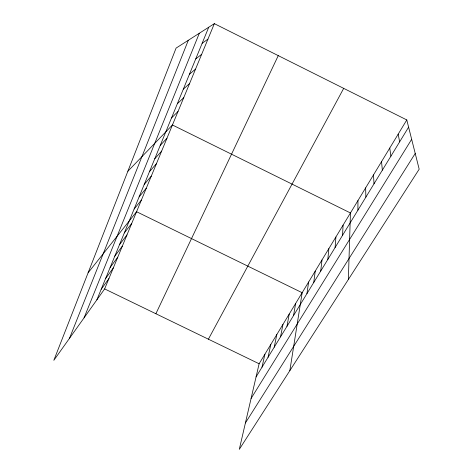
<?xml version="1.0" encoding="UTF-8"?>
<svg xmlns="http://www.w3.org/2000/svg" width="473" height="473" viewBox="0 0 473 473"><rect width="100%" height="100%" fill="white"/><g stroke="black" fill="none" stroke-linecap="round" stroke-linejoin="round"><path stroke-width="0.71" d="M357.907 210.178L357.955 200.564M348.359 279.496L350.446 212.968L172.438 124.984L127.864 171.25M342.529 235.353L343.096 225.107M335.097 247.521L335.901 236.979M327.83 259.423L328.865 248.597M320.718 271.064L321.977 259.973M313.759 282.458L315.231 271.112M306.947 293.609L308.621 282.02M289.843 370.643L302.152 292.71L136.567 211.715L88.102 272.803M293.562 315.526L295.619 303.495M286.981 326.299L289.222 314.054M280.542 336.847L282.955 324.401M274.234 347.17L276.811 334.541M268.055 357.286L270.798 344.48M262.007 367.19L264.898 354.218M406.792 119.935L259.115 363.767L239.303 449.35L419.179 169.192L406.792 119.935L214.346 23.65L176.092 48.092L53.821 360.343L104.645 288.914L214.346 23.65M69.501 338.301L188.325 40.276M84.058 317.844L199.328 33.246M96.853 299.858L208.735 27.233M155.877 313.741L278.26 55.631M208.398 339.188L343.688 88.362M256.076 376.898L408.607 127.172M251.086 398.461L411.658 139.299M245.41 422.968L415.223 153.465M101.198 289.281L108.932 278.544M105.627 278.485L113.307 267.966M110.15 267.464L117.771 257.176M114.768 256.206L122.324 246.161M119.486 244.712L126.971 234.915M124.31 232.964L131.719 223.439M134.119 209.054L141.374 200.097M139.109 196.892L146.281 188.236M144.212 184.458L151.289 176.122M149.427 171.752L156.403 163.747M154.76 158.762L161.636 151.106M160.211 145.477L166.975 138.187M171.498 117.972L178.019 111.48M177.34 103.741L183.731 97.675M183.323 89.166L189.572 83.55M189.442 74.243L195.55 69.093M195.721 58.954L201.669 54.3M202.148 43.291L207.931 39.158M104.645 288.914L259.115 363.767M398.171 134.166L399.644 141.853M389.752 148.061L390.893 156.173M381.534 161.642L382.355 170.156M373.493 174.909L374.013 183.814M365.641 187.882L365.865 197.146"/></g></svg>
